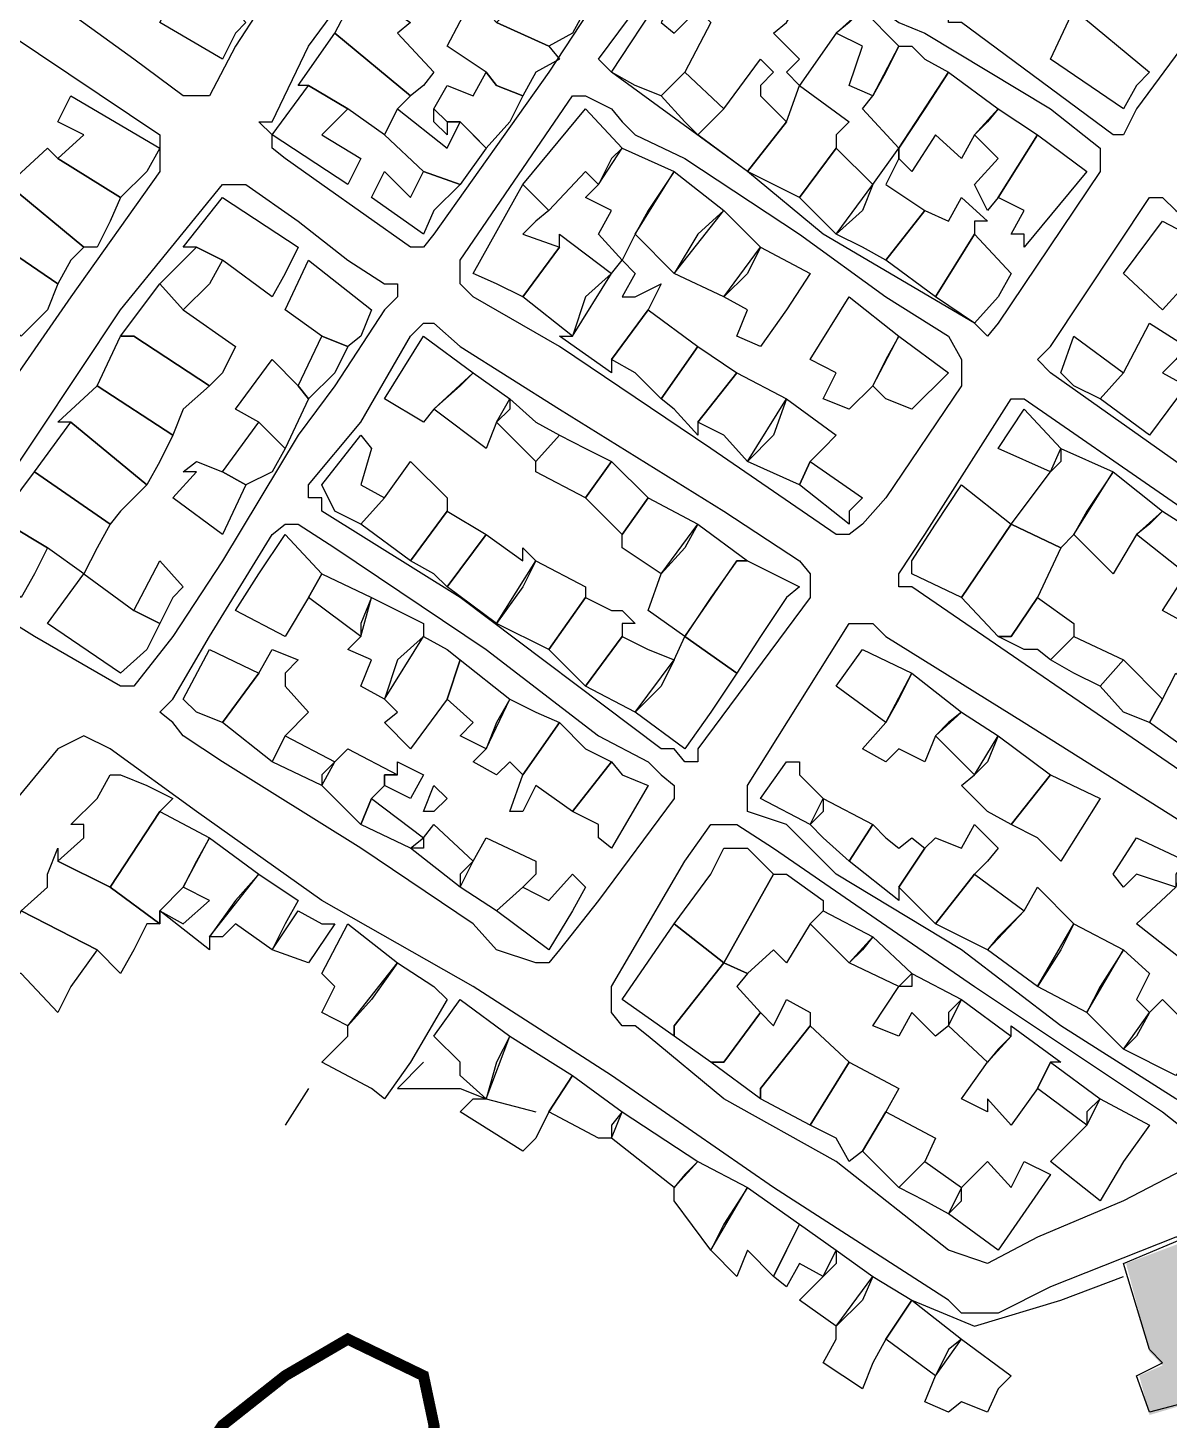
# Model space of a CAD drawing. Header units: millimetres. Extents: x -3588 to 75209, y -3737 to 38254.
# Drawn here: x 6311.6 to 6434.9, y 5270 to 5420.5 of the extents above; entities that cross this region are included whole.
import ezdxf

# ---------------------------------------------------------------- set-up
doc = ezdxf.new("R2010")
doc.units = ezdxf.units.MM
doc.layers.add('H', color=250, linetype='Continuous')
doc.layers.add('P', color=253, linetype='Continuous')

msp = doc.modelspace()

# ---------------------------------------------------------------- hatches: boundary and pattern name
at = {"layer": 'H', "linetype": 'Continuous'}
msp.add_hatch(color=256, dxfattribs=at).paths.add_polyline_path([(6442.419, 5273.411), (6432.816, 5270.579), (6431.696, 5274.82), (6434.225, 5275.94), (6432.816, 5277.364), (6430.272, 5286.95), (6437.057, 5289.495), (6439.586, 5281.589), (6442.419, 5273.411), (6442.419, 5273.411)])

# ---------------------------------------------------------------- linework, layer by layer
at = {"layer": 'P'}
for points in [[(6329.785, 5413.14), (6328.376, 5413.14), (6323.015, 5417.093), (6313.685, 5423.862), (6312.276, 5425.27), (6312.276, 5426.695), (6331.193, 5453.789), (6339.387, 5467.344), (6356.879, 5491.622), (6367.889, 5507.994), (6373.251, 5515.883), (6374.659, 5517.308), (6375.795, 5515.883), (6393.575, 5507.994), (6394.984, 5506.569), (6393.575, 5505.161), (6383.989, 5490.198), (6370.434, 5472.705), (6359.711, 5456.334), (6341.915, 5430.648), (6334.01, 5418.501), (6331.193, 5413.14), (6329.785, 5413.14)], [(6428.864, 5408.899), (6412.492, 5421.045), (6411.083, 5421.045), (6411.083, 5422.454), (6419.261, 5433.464), (6434.225, 5454.909), (6446.372, 5474.114), (6447.78, 5474.114), (6449.188, 5474.114), (6454.549, 5469.873), (6463.864, 5463.103), (6465.288, 5461.695), (6465.288, 5460.559), (6462.743, 5454.909), (6453.141, 5441.37), (6446.372, 5432.056), (6431.408, 5411.731), (6430, 5408.899), (6428.864, 5408.899)], [(6354.334, 5396.768), (6352.926, 5396.768), (6343.34, 5403.537), (6339.387, 5406.37), (6337.962, 5407.49), (6337.962, 5408.899), (6336.554, 5410.323), (6337.962, 5410.323), (6341.915, 5418.501), (6352.926, 5433.464), (6363.664, 5449.548), (6369.026, 5457.742), (6370.434, 5459.15), (6371.842, 5460.559), (6373.251, 5460.559), (6375.795, 5459.15), (6378.612, 5456.334), (6388.214, 5450.972), (6389.35, 5449.548), (6389.35, 5448.14), (6383.989, 5440.234), (6367.889, 5415.684), (6355.47, 5398.176), (6354.334, 5396.768)], [(6405.722, 5421.045), (6408.539, 5419.909), (6422.094, 5411.731), (6427.455, 5407.49), (6427.455, 5406.37), (6427.455, 5404.946), (6416.445, 5388.574), (6415.308, 5387.166), (6413.9, 5388.574), (6397.528, 5398.176), (6389.35, 5404.946), (6374.659, 5415.684), (6373.251, 5417.093), (6385.397, 5433.464), (6385.397, 5434.585), (6386.806, 5434.585), (6401.769, 5423.862), (6405.722, 5421.045)], [(6354.334, 5414.26), (6352.926, 5413.14), (6344.748, 5419.909), (6347.565, 5425.27), (6348.701, 5423.862), (6352.926, 5421.045), (6351.518, 5419.909), (6355.47, 5415.684), (6354.334, 5414.26)], [(6370.434, 5419.909), (6367.889, 5418.501), (6362.24, 5421.045), (6365.073, 5423.862), (6366.481, 5422.454), (6367.889, 5425.27), (6371.842, 5422.454), (6370.434, 5419.909)], [(6400.361, 5421.045), (6398.937, 5419.909), (6394.984, 5414.26), (6393.575, 5415.684), (6394.984, 5417.093), (6392.167, 5419.909), (6393.575, 5421.045), (6396.12, 5425.27), (6401.769, 5422.454), (6400.361, 5421.045)], [(6334.01, 5419.909), (6332.601, 5417.093), (6325.832, 5421.045), (6327.24, 5423.862), (6331.193, 5422.454), (6332.601, 5423.862), (6335.146, 5421.045), (6334.01, 5419.909)], [(6366.481, 5415.684), (6365.073, 5413.14), (6362.24, 5414.26), (6361.12, 5415.684), (6356.879, 5418.501), (6359.711, 5423.862), (6362.24, 5421.045), (6367.889, 5418.501), (6369.026, 5417.093), (6366.481, 5415.684)], [(6377.204, 5414.26), (6374.659, 5415.684), (6380.036, 5423.862), (6381.445, 5423.862), (6380.036, 5421.045), (6381.445, 5419.909), (6383.989, 5422.454), (6385.397, 5421.045), (6382.565, 5415.684), (6380.036, 5413.14), (6377.204, 5414.26)], [(6404.314, 5415.684), (6402.889, 5413.14), (6400.361, 5414.26), (6401.769, 5418.501), (6398.937, 5419.909), (6401.769, 5422.454), (6405.722, 5418.501), (6404.314, 5415.684)], [(6431.408, 5414.26), (6430, 5411.731), (6422.094, 5417.093), (6424.639, 5422.454), (6432.816, 5415.684), (6431.408, 5414.26)], [(6291.952, 5368.249), (6286.591, 5372.49), (6280.941, 5376.443), (6279.821, 5377.851), (6279.821, 5379.26), (6285.182, 5388.574), (6301.266, 5411.731), (6306.915, 5419.909), (6308.051, 5419.909), (6309.46, 5419.909), (6325.832, 5408.899), (6325.832, 5407.49), (6325.832, 5404.946), (6316.229, 5391.407), (6300.146, 5368.249), (6298.737, 5366.841), (6297.313, 5365.721), (6295.905, 5365.721), (6291.952, 5368.249)], [(6351.518, 5411.731), (6350.109, 5408.899), (6346.156, 5411.731), (6341.915, 5414.26), (6340.795, 5414.26), (6344.748, 5419.909), (6352.926, 5413.14), (6351.518, 5411.731)], [(6408.539, 5411.731), (6405.722, 5407.49), (6401.769, 5411.731), (6402.889, 5413.14), (6405.722, 5418.501), (6407.13, 5418.501), (6408.539, 5417.093), (6411.083, 5415.684), (6408.539, 5411.731)], [(6390.759, 5414.26), (6390.759, 5413.14), (6393.575, 5410.323), (6389.35, 5404.946), (6383.989, 5408.899), (6386.806, 5411.731), (6390.759, 5417.093), (6392.167, 5415.684), (6390.759, 5414.26)], [(6363.664, 5410.323), (6361.12, 5407.49), (6358.287, 5410.323), (6356.879, 5410.323), (6355.47, 5411.731), (6356.879, 5414.26), (6359.711, 5413.14), (6361.12, 5415.684), (6362.24, 5414.26), (6365.073, 5413.14), (6363.664, 5410.323)], [(6382.565, 5410.323), (6380.036, 5413.14), (6382.565, 5415.684), (6386.806, 5411.731), (6383.989, 5408.899), (6382.565, 5410.323)], [(6415.308, 5410.323), (6413.9, 5408.899), (6412.492, 5406.37), (6409.675, 5408.899), (6407.13, 5404.946), (6405.722, 5406.37), (6405.722, 5407.49), (6411.083, 5415.684), (6416.445, 5411.731), (6415.308, 5410.323)], [(6344.748, 5410.323), (6343.34, 5408.899), (6347.565, 5406.37), (6346.156, 5403.537), (6337.962, 5408.899), (6341.915, 5414.26), (6346.156, 5411.731), (6344.748, 5410.323)], [(6398.937, 5408.899), (6398.937, 5407.49), (6394.984, 5402.129), (6389.35, 5404.946), (6393.575, 5410.323), (6394.984, 5414.26), (6400.361, 5410.323), (6398.937, 5408.899)], [(6324.423, 5404.946), (6321.591, 5402.129), (6314.821, 5406.37), (6317.638, 5408.899), (6314.821, 5410.323), (6316.229, 5413.14), (6325.832, 5407.49), (6324.423, 5404.946)], [(6375.795, 5410.323), (6377.204, 5408.899), (6382.565, 5406.37), (6394.984, 5398.176), (6404.314, 5391.407), (6411.083, 5387.166), (6412.492, 5384.621), (6412.492, 5383.213), (6412.492, 5381.804), (6404.314, 5369.674), (6401.769, 5366.841), (6400.361, 5365.721), (6398.937, 5365.721), (6385.397, 5375.035), (6369.026, 5386.045), (6359.711, 5391.407), (6358.287, 5392.815), (6358.287, 5393.935), (6358.287, 5395.36), (6370.434, 5413.14), (6371.842, 5413.14), (6374.659, 5411.731), (6375.795, 5410.323)], [(6359.711, 5408.899), (6361.12, 5407.49), (6358.287, 5403.537), (6354.334, 5404.946), (6350.109, 5408.899), (6351.518, 5411.731), (6356.879, 5407.49), (6358.287, 5410.323), (6359.711, 5408.899)], [(6356.879, 5410.323), (6356.879, 5408.899), (6355.47, 5410.323), (6355.47, 5411.731), (6356.879, 5410.323), (6358.287, 5410.323), (6356.879, 5410.323)], [(6374.659, 5406.37), (6373.251, 5403.537), (6371.842, 5404.946), (6367.889, 5400.721), (6365.073, 5403.537), (6371.842, 5411.731), (6375.795, 5407.49), (6374.659, 5406.37)], [(6416.445, 5402.129), (6415.308, 5400.721), (6413.9, 5403.537), (6416.445, 5406.37), (6413.9, 5408.899), (6416.445, 5411.731), (6420.686, 5408.899), (6416.445, 5402.129)], [(6419.261, 5398.176), (6417.853, 5398.176), (6419.261, 5400.721), (6416.445, 5402.129), (6420.686, 5408.899), (6426.047, 5404.946), (6419.261, 5396.768), (6419.261, 5398.176)], [(6320.47, 5399.585), (6319.062, 5396.768), (6317.638, 5396.768), (6309.46, 5403.537), (6313.685, 5407.49), (6314.821, 5406.37), (6321.591, 5402.129), (6320.47, 5399.585)], [(6378.612, 5400.721), (6377.204, 5398.176), (6375.795, 5395.36), (6373.251, 5398.176), (6374.659, 5400.721), (6371.842, 5402.129), (6373.251, 5403.537), (6375.795, 5407.49), (6381.445, 5404.946), (6378.612, 5400.721)], [(6401.769, 5400.721), (6398.937, 5398.176), (6394.984, 5402.129), (6398.937, 5407.49), (6402.889, 5403.537), (6401.769, 5400.721)], [(6401.769, 5396.768), (6398.937, 5398.176), (6402.889, 5403.537), (6405.722, 5407.49), (6405.722, 5406.37), (6404.314, 5403.537), (6408.539, 5400.721), (6404.314, 5395.36), (6401.769, 5396.768)], [(6355.47, 5400.721), (6354.334, 5398.176), (6348.701, 5402.129), (6350.109, 5404.946), (6352.926, 5402.129), (6354.334, 5404.946), (6358.287, 5403.537), (6355.47, 5400.721)], [(6383.989, 5398.176), (6381.445, 5393.935), (6377.204, 5398.176), (6381.445, 5404.946), (6386.806, 5400.721), (6383.989, 5398.176)], [(6346.156, 5395.36), (6350.109, 5392.815), (6351.518, 5392.815), (6351.518, 5391.407), (6350.109, 5389.998), (6344.748, 5381.804), (6340.795, 5376.443), (6332.601, 5362.888), (6327.24, 5354.71), (6323.015, 5349.349), (6321.591, 5349.349), (6312.276, 5354.71), (6305.507, 5358.935), (6304.099, 5360.071), (6304.099, 5361.48), (6304.099, 5364.296), (6308.051, 5369.674), (6321.591, 5389.998), (6332.601, 5403.537), (6335.146, 5403.537), (6340.795, 5399.585), (6346.156, 5395.36)], [(6316.229, 5395.36), (6314.821, 5392.815), (6306.915, 5398.176), (6309.46, 5403.537), (6317.638, 5396.768), (6316.229, 5395.36)], [(6366.481, 5399.585), (6365.073, 5398.176), (6369.026, 5396.768), (6365.073, 5391.407), (6362.24, 5392.815), (6359.711, 5393.935), (6365.073, 5403.537), (6367.889, 5400.721), (6366.481, 5399.585)], [(6339.387, 5393.935), (6337.962, 5391.407), (6332.601, 5395.36), (6329.785, 5396.768), (6328.376, 5396.768), (6332.601, 5402.129), (6340.795, 5396.768), (6339.387, 5393.935)], [(6413.9, 5399.585), (6413.9, 5398.176), (6409.675, 5391.407), (6404.314, 5395.36), (6408.539, 5400.721), (6411.083, 5399.585), (6412.492, 5402.129), (6415.308, 5399.585), (6413.9, 5399.585)], [(6489.838, 5364.296), (6490.974, 5362.888), (6489.838, 5362.888), (6489.838, 5361.48), (6478.827, 5345.396), (6477.419, 5345.396), (6474.874, 5346.516), (6473.466, 5347.925), (6469.513, 5350.757), (6454.549, 5360.071), (6435.633, 5373.61), (6422.094, 5383.213), (6420.686, 5384.621), (6422.094, 5386.045), (6432.816, 5402.129), (6434.225, 5402.129), (6435.633, 5400.721), (6450.324, 5389.998), (6463.864, 5380.396), (6476.283, 5373.61), (6487.021, 5366.841), (6488.429, 5365.721), (6489.838, 5364.296)], [(6389.35, 5393.935), (6386.806, 5391.407), (6381.445, 5393.935), (6386.806, 5400.721), (6390.759, 5396.768), (6389.35, 5393.935)], [(6438.178, 5393.935), (6436.769, 5392.815), (6434.225, 5389.998), (6430, 5393.935), (6434.225, 5399.585), (6439.586, 5396.768), (6438.178, 5393.935)], [(6313.685, 5389.998), (6310.868, 5387.166), (6306.915, 5391.407), (6302.69, 5393.935), (6306.915, 5398.176), (6314.821, 5392.815), (6313.685, 5389.998)], [(6371.842, 5391.407), (6370.434, 5387.166), (6365.073, 5391.407), (6369.026, 5396.768), (6369.026, 5398.176), (6374.659, 5393.935), (6371.842, 5391.407)], [(6416.445, 5391.407), (6413.9, 5388.574), (6409.675, 5391.407), (6413.9, 5398.176), (6417.853, 5393.935), (6416.445, 5391.407)], [(6331.193, 5392.815), (6328.376, 5389.998), (6325.832, 5392.815), (6329.785, 5396.768), (6332.601, 5395.36), (6331.193, 5392.815)], [(6393.575, 5389.998), (6390.759, 5386.045), (6388.214, 5387.166), (6389.35, 5389.998), (6386.806, 5391.407), (6390.759, 5396.768), (6396.12, 5393.935), (6393.575, 5389.998)], [(6347.565, 5387.166), (6346.156, 5386.045), (6343.34, 5387.166), (6339.387, 5389.998), (6341.915, 5395.36), (6348.701, 5389.998), (6347.565, 5387.166)], [(6377.204, 5391.407), (6380.036, 5392.815), (6378.612, 5389.998), (6374.659, 5384.621), (6374.659, 5383.213), (6369.026, 5387.166), (6370.434, 5387.166), (6374.659, 5393.935), (6375.795, 5395.36), (6377.204, 5393.935), (6375.795, 5391.407), (6377.204, 5391.407)], [(6332.601, 5383.213), (6331.193, 5381.804), (6323.015, 5387.166), (6321.591, 5387.166), (6325.832, 5392.815), (6328.376, 5389.998), (6334.01, 5386.045), (6332.601, 5383.213)], [(6404.314, 5384.621), (6402.889, 5381.804), (6400.361, 5379.26), (6397.528, 5380.396), (6398.937, 5383.213), (6396.12, 5384.621), (6400.361, 5391.407), (6405.722, 5387.166), (6404.314, 5384.621)], [(6377.204, 5383.213), (6374.659, 5384.621), (6378.612, 5389.998), (6383.989, 5386.045), (6380.036, 5380.396), (6377.204, 5383.213)], [(6382.565, 5341.155), (6381.445, 5342.563), (6380.036, 5342.563), (6358.287, 5358.935), (6343.34, 5368.249), (6343.34, 5369.674), (6341.915, 5369.674), (6341.915, 5371.082), (6347.565, 5377.851), (6352.926, 5387.166), (6354.334, 5388.574), (6355.47, 5388.574), (6358.287, 5386.045), (6369.026, 5379.26), (6386.806, 5368.249), (6394.984, 5362.888), (6396.12, 5361.48), (6396.12, 5360.071), (6396.12, 5358.935), (6383.989, 5342.563), (6383.989, 5341.155), (6382.565, 5341.155)], [(6435.633, 5384.621), (6434.225, 5383.213), (6436.769, 5381.804), (6432.816, 5376.443), (6427.455, 5380.396), (6430, 5383.213), (6432.816, 5388.574), (6436.769, 5386.045), (6435.633, 5384.621)], [(6328.376, 5379.26), (6327.24, 5376.443), (6319.062, 5381.804), (6321.591, 5387.166), (6323.015, 5387.166), (6331.193, 5381.804), (6328.376, 5379.26)], [(6344.748, 5383.213), (6341.915, 5380.396), (6340.795, 5381.804), (6343.34, 5387.166), (6346.156, 5386.045), (6344.748, 5383.213)], [(6358.287, 5381.804), (6355.47, 5379.26), (6354.334, 5377.851), (6350.109, 5380.396), (6354.334, 5387.166), (6359.711, 5383.213), (6358.287, 5381.804)], [(6404.314, 5380.396), (6402.889, 5381.804), (6405.722, 5387.166), (6411.083, 5383.213), (6407.13, 5379.26), (6404.314, 5380.396)], [(6424.639, 5381.804), (6423.214, 5383.213), (6424.639, 5387.166), (6430, 5383.213), (6427.455, 5380.396), (6424.639, 5381.804)], [(6383.989, 5377.851), (6383.989, 5376.443), (6381.445, 5379.26), (6380.036, 5380.396), (6383.989, 5386.045), (6388.214, 5383.213), (6383.989, 5377.851)], [(6340.795, 5381.804), (6341.915, 5380.396), (6339.387, 5375.035), (6336.554, 5377.851), (6334.01, 5379.26), (6337.962, 5384.621), (6340.795, 5381.804)], [(6363.664, 5379.26), (6362.24, 5377.851), (6361.12, 5375.035), (6355.47, 5379.26), (6359.711, 5383.213), (6363.664, 5380.396), (6363.664, 5379.26)], [(6392.167, 5376.443), (6389.35, 5373.61), (6386.806, 5376.443), (6383.989, 5377.851), (6388.214, 5383.213), (6393.575, 5380.396), (6392.167, 5376.443)], [(6325.832, 5373.61), (6324.423, 5371.082), (6316.229, 5377.851), (6314.821, 5377.851), (6319.062, 5381.804), (6327.24, 5376.443), (6325.832, 5373.61)], [(6366.481, 5377.851), (6369.026, 5376.443), (6366.481, 5373.61), (6362.24, 5377.851), (6363.664, 5380.396), (6366.481, 5377.851)], [(6397.528, 5375.035), (6396.12, 5373.61), (6394.984, 5371.082), (6389.35, 5373.61), (6393.575, 5380.396), (6398.937, 5376.443), (6397.528, 5375.035)], [(6405.722, 5360.071), (6405.722, 5361.48), (6408.539, 5365.721), (6417.853, 5380.396), (6419.261, 5380.396), (6450.324, 5358.935), (6465.288, 5349.349), (6473.466, 5343.972), (6474.874, 5342.563), (6474.874, 5341.155), (6463.864, 5323.647), (6462.743, 5323.647), (6461.335, 5323.647), (6459.911, 5325.071), (6436.769, 5339.747), (6407.13, 5360.071), (6405.722, 5360.071)], [(6423.214, 5373.61), (6422.094, 5372.49), (6416.445, 5375.035), (6419.261, 5379.26), (6423.214, 5375.035), (6423.214, 5373.61)], [(6321.591, 5368.249), (6320.47, 5366.841), (6312.276, 5372.49), (6316.229, 5377.851), (6324.423, 5371.082), (6321.591, 5368.249)], [(6337.962, 5372.49), (6335.146, 5371.082), (6332.601, 5372.49), (6336.554, 5377.851), (6339.387, 5375.035), (6337.962, 5372.49)], [(6344.748, 5368.249), (6343.34, 5371.082), (6347.565, 5376.443), (6348.701, 5375.035), (6347.565, 5371.082), (6350.109, 5369.674), (6347.565, 5366.841), (6344.748, 5368.249)], [(6371.842, 5375.035), (6374.659, 5373.61), (6371.842, 5369.674), (6366.481, 5372.49), (6366.481, 5373.61), (6369.026, 5376.443), (6371.842, 5375.035)], [(6426.047, 5368.249), (6424.639, 5365.721), (6423.214, 5364.296), (6417.853, 5366.841), (6422.094, 5372.49), (6423.214, 5375.035), (6428.864, 5372.49), (6426.047, 5368.249)], [(6332.601, 5372.49), (6335.146, 5371.082), (6332.601, 5365.721), (6327.24, 5369.674), (6329.785, 5372.49), (6328.376, 5372.49), (6329.785, 5373.61), (6332.601, 5372.49)], [(6356.879, 5369.674), (6356.879, 5368.249), (6352.926, 5362.888), (6347.565, 5366.841), (6350.109, 5369.674), (6352.926, 5373.61), (6356.879, 5369.674)], [(6378.612, 5369.674), (6375.795, 5365.721), (6371.842, 5369.674), (6374.659, 5373.61), (6378.612, 5369.674)], [(6400.361, 5368.249), (6400.361, 5366.841), (6394.984, 5371.082), (6396.12, 5373.61), (6401.769, 5369.674), (6400.361, 5368.249)], [(6319.062, 5364.296), (6317.638, 5361.48), (6313.685, 5364.296), (6309.46, 5366.841), (6308.051, 5366.841), (6312.276, 5372.49), (6320.47, 5366.841), (6319.062, 5364.296)], [(6432.816, 5366.841), (6431.408, 5365.721), (6428.864, 5361.48), (6424.639, 5365.721), (6428.864, 5372.49), (6434.225, 5368.249), (6432.816, 5366.841)], [(6409.675, 5366.841), (6412.492, 5371.082), (6417.853, 5366.841), (6412.492, 5358.935), (6407.13, 5361.48), (6407.13, 5362.888), (6409.675, 5366.841)], [(6382.565, 5364.296), (6380.036, 5361.48), (6375.795, 5364.296), (6375.795, 5365.721), (6378.612, 5369.674), (6383.989, 5366.841), (6382.565, 5364.296)], [(6355.47, 5361.48), (6352.926, 5362.888), (6356.879, 5368.249), (6361.12, 5365.721), (6356.879, 5360.071), (6355.47, 5361.48)], [(6438.178, 5364.296), (6436.769, 5361.48), (6431.408, 5365.721), (6434.225, 5368.249), (6438.178, 5365.721), (6438.178, 5364.296)], [(6312.276, 5361.48), (6310.868, 5358.935), (6305.507, 5362.888), (6309.46, 5366.841), (6313.685, 5364.296), (6312.276, 5361.48)], [(6362.24, 5320.83), (6359.711, 5323.647), (6347.565, 5331.841), (6332.601, 5341.155), (6328.376, 5343.972), (6327.24, 5345.396), (6325.832, 5346.516), (6327.24, 5347.925), (6331.193, 5354.71), (6337.962, 5365.721), (6339.387, 5366.841), (6340.795, 5366.841), (6344.748, 5364.296), (6361.12, 5353.286), (6373.251, 5343.972), (6378.612, 5341.155), (6380.036, 5339.747), (6381.445, 5338.61), (6381.445, 5337.202), (6373.251, 5326.191), (6369.026, 5320.83), (6367.889, 5319.422), (6366.481, 5319.422), (6362.24, 5320.83)], [(6336.554, 5361.48), (6339.387, 5365.721), (6343.34, 5361.48), (6341.915, 5358.935), (6339.387, 5354.71), (6334.01, 5357.527), (6336.554, 5361.48)], [(6365.073, 5360.071), (6362.24, 5356.118), (6356.879, 5360.071), (6361.12, 5365.721), (6365.073, 5362.888), (6365.073, 5364.296), (6366.481, 5362.888), (6365.073, 5360.071)], [(6385.397, 5358.935), (6382.565, 5354.71), (6378.612, 5357.527), (6380.036, 5361.48), (6383.989, 5366.841), (6389.35, 5362.888), (6388.214, 5362.888), (6385.397, 5358.935)], [(6417.853, 5354.71), (6416.445, 5354.71), (6412.492, 5358.935), (6417.853, 5366.841), (6423.214, 5364.296), (6420.686, 5358.935), (6417.853, 5354.71)], [(6441.01, 5364.296), (6443.539, 5361.48), (6441.01, 5358.935), (6439.586, 5356.118), (6438.178, 5357.527), (6436.769, 5356.118), (6434.225, 5357.527), (6436.769, 5361.48), (6438.178, 5365.721), (6441.01, 5364.296)], [(6327.24, 5358.935), (6325.832, 5356.118), (6323.015, 5357.527), (6325.832, 5362.888), (6328.376, 5360.071), (6327.24, 5358.935)], [(6371.842, 5358.935), (6367.889, 5353.286), (6362.24, 5356.118), (6366.481, 5362.888), (6371.842, 5360.071), (6371.842, 5358.935)], [(6390.759, 5354.71), (6388.214, 5350.757), (6382.565, 5354.71), (6388.214, 5362.888), (6389.35, 5362.888), (6394.984, 5360.071), (6393.575, 5358.935), (6390.759, 5354.71)], [(6324.423, 5353.286), (6321.591, 5350.757), (6313.685, 5356.118), (6317.638, 5361.48), (6323.015, 5357.527), (6325.832, 5356.118), (6324.423, 5353.286)], [(6347.565, 5356.118), (6347.565, 5354.71), (6341.915, 5358.935), (6343.34, 5361.48), (6348.701, 5358.935), (6347.565, 5356.118)], [(6351.518, 5352.166), (6350.109, 5347.925), (6347.565, 5349.349), (6348.701, 5352.166), (6346.156, 5353.286), (6347.565, 5354.71), (6348.701, 5358.935), (6354.334, 5356.118), (6354.334, 5354.71), (6351.518, 5352.166)], [(6375.795, 5356.118), (6375.795, 5354.71), (6371.842, 5349.349), (6367.889, 5353.286), (6371.842, 5358.935), (6374.659, 5357.527), (6375.795, 5357.527), (6377.204, 5356.118), (6375.795, 5356.118)], [(6424.639, 5354.71), (6422.094, 5352.166), (6420.686, 5353.286), (6419.261, 5353.286), (6416.445, 5354.71), (6417.853, 5354.71), (6420.686, 5358.935), (6424.639, 5356.118), (6424.639, 5354.71)], [(6423.214, 5312.636), (6412.492, 5320.83), (6398.937, 5329.024), (6393.575, 5334.385), (6389.35, 5335.794), (6389.35, 5337.202), (6389.35, 5338.61), (6400.361, 5356.118), (6401.769, 5356.118), (6402.889, 5356.118), (6404.314, 5354.71), (6419.261, 5345.396), (6436.769, 5334.385), (6453.141, 5322.239), (6462.743, 5316.877), (6465.288, 5314.061), (6466.696, 5312.636), (6466.696, 5310.108), (6466.696, 5308.699), (6446.372, 5300.506), (6444.963, 5299.097), (6443.539, 5300.506), (6435.633, 5304.747), (6423.214, 5312.636)], [(6356.879, 5353.286), (6358.287, 5352.166), (6356.879, 5347.925), (6352.926, 5342.563), (6350.109, 5345.396), (6351.518, 5346.516), (6350.109, 5347.925), (6354.334, 5354.71), (6356.879, 5353.286)], [(6380.036, 5349.349), (6377.204, 5346.516), (6371.842, 5349.349), (6375.795, 5354.71), (6378.612, 5353.286), (6381.445, 5352.166), (6380.036, 5349.349)], [(6385.397, 5346.516), (6382.565, 5342.563), (6377.204, 5346.516), (6381.445, 5352.166), (6382.565, 5354.71), (6388.214, 5350.757), (6385.397, 5346.516)], [(6424.639, 5350.757), (6422.094, 5352.166), (6424.639, 5354.71), (6430, 5352.166), (6427.455, 5349.349), (6424.639, 5350.757)], [(6329.785, 5346.516), (6328.376, 5347.925), (6331.193, 5353.286), (6336.554, 5350.757), (6332.601, 5345.396), (6329.785, 5346.516)], [(6339.387, 5350.757), (6339.387, 5349.349), (6341.915, 5346.516), (6339.387, 5343.972), (6337.962, 5341.155), (6332.601, 5345.396), (6336.554, 5350.757), (6337.962, 5353.286), (6340.795, 5352.166), (6339.387, 5350.757)], [(6362.24, 5345.396), (6361.12, 5342.563), (6358.287, 5343.972), (6359.711, 5345.396), (6356.879, 5347.925), (6358.287, 5352.166), (6363.664, 5347.925), (6362.24, 5345.396)], [(6405.722, 5347.925), (6404.314, 5345.396), (6398.937, 5349.349), (6401.769, 5353.286), (6407.13, 5350.757), (6405.722, 5347.925)], [(6430, 5346.516), (6427.455, 5349.349), (6430, 5352.166), (6434.225, 5347.925), (6432.816, 5345.396), (6430, 5346.516)], [(6411.083, 5345.396), (6409.675, 5343.972), (6408.539, 5341.155), (6405.722, 5342.563), (6404.314, 5341.155), (6401.769, 5342.563), (6404.314, 5345.396), (6407.13, 5350.757), (6412.492, 5346.516), (6411.083, 5345.396)], [(6441.01, 5346.516), (6439.586, 5345.396), (6436.769, 5342.563), (6432.816, 5345.396), (6434.225, 5347.925), (6435.633, 5350.757), (6439.586, 5347.925), (6441.01, 5350.757), (6442.419, 5349.349), (6441.01, 5346.516)], [(6366.481, 5346.516), (6369.026, 5345.396), (6365.073, 5339.747), (6363.664, 5341.155), (6362.24, 5339.747), (6359.711, 5341.155), (6361.12, 5342.563), (6363.664, 5347.925), (6366.481, 5346.516)], [(6415.308, 5341.155), (6413.9, 5339.747), (6409.675, 5343.972), (6412.492, 5346.516), (6416.445, 5343.972), (6415.308, 5341.155)], [(6371.842, 5342.563), (6374.659, 5341.155), (6370.434, 5335.794), (6366.481, 5338.61), (6365.073, 5335.794), (6363.664, 5335.794), (6365.073, 5339.747), (6369.026, 5345.396), (6371.842, 5342.563)], [(6436.769, 5289.783), (6435.633, 5289.783), (6422.094, 5284.422), (6416.445, 5281.589), (6412.492, 5281.589), (6411.083, 5282.997), (6392.167, 5295.144), (6374.659, 5307.275), (6359.711, 5316.877), (6343.34, 5326.191), (6329.785, 5335.794), (6320.47, 5342.563), (6317.638, 5343.972), (6314.821, 5342.563), (6308.051, 5334.385)], [(6343.34, 5339.747), (6343.34, 5338.61), (6337.962, 5341.155), (6339.387, 5343.972), (6344.748, 5341.155), (6343.34, 5339.747)], [(6415.308, 5335.794), (6412.492, 5338.61), (6413.9, 5339.747), (6416.445, 5343.972), (6422.094, 5339.747), (6417.853, 5334.385), (6415.308, 5335.794)], [(6350.109, 5339.747), (6350.109, 5338.61), (6348.701, 5337.202), (6347.565, 5334.385), (6343.34, 5338.61), (6344.748, 5341.155), (6346.156, 5342.563), (6351.518, 5339.747), (6350.109, 5339.747)], [(6350.109, 5339.747), (6351.518, 5339.747), (6351.518, 5341.155), (6354.334, 5339.747), (6352.926, 5337.202), (6350.109, 5338.61), (6350.109, 5339.747)], [(6375.795, 5339.747), (6378.612, 5338.61), (6374.659, 5331.841), (6373.251, 5332.961), (6373.251, 5334.385), (6370.434, 5335.794), (6374.659, 5341.155), (6375.795, 5339.747)], [(6397.528, 5335.794), (6396.12, 5334.385), (6390.759, 5337.202), (6393.575, 5341.155), (6394.984, 5341.155), (6394.984, 5339.747), (6397.528, 5337.202), (6397.528, 5335.794)], [(6324.423, 5338.61), (6327.24, 5337.202), (6325.832, 5335.794), (6320.47, 5327.6), (6314.821, 5330.432), (6317.638, 5332.961), (6317.638, 5334.385), (6316.229, 5334.385), (6319.062, 5337.202), (6320.47, 5339.747), (6321.591, 5339.747), (6324.423, 5338.61)], [(6354.334, 5335.794), (6355.47, 5338.61), (6356.879, 5337.202), (6355.47, 5335.794), (6354.334, 5335.794)], [(6420.686, 5332.961), (6417.853, 5334.385), (6422.094, 5339.747), (6427.455, 5337.202), (6423.214, 5330.432), (6420.686, 5332.961)], [(6354.334, 5331.841), (6352.926, 5331.841), (6347.565, 5334.385), (6348.701, 5337.202), (6354.334, 5332.961), (6354.334, 5331.841)], [(6397.528, 5332.961), (6396.12, 5334.385), (6397.528, 5337.202), (6402.889, 5334.385), (6400.361, 5330.432), (6397.528, 5332.961)], [(6329.785, 5330.432), (6328.376, 5327.6), (6325.832, 5325.071), (6325.832, 5323.647), (6320.47, 5327.6), (6325.832, 5335.794), (6331.193, 5332.961), (6329.785, 5330.432)], [(6358.287, 5329.024), (6358.287, 5327.6), (6352.926, 5331.841), (6354.334, 5332.961), (6355.47, 5334.385), (6359.711, 5330.432), (6358.287, 5329.024)], [(6377.204, 5312.636), (6375.795, 5312.636), (6374.659, 5314.061), (6374.659, 5315.469), (6374.659, 5316.877), (6382.565, 5330.432), (6385.397, 5334.385), (6386.806, 5334.385), (6388.214, 5334.385), (6392.167, 5331.841), (6413.9, 5316.877), (6434.225, 5303.322), (6439.586, 5299.097), (6438.178, 5297.961), (6430, 5293.736), (6420.686, 5289.783), (6415.308, 5286.95), (6411.083, 5288.375), (6398.937, 5297.961), (6386.806, 5304.747), (6378.612, 5311.516), (6377.204, 5312.636)], [(6404.314, 5332.961), (6405.722, 5331.841), (6407.13, 5332.961), (6408.539, 5331.841), (6405.722, 5327.6), (6405.722, 5326.191), (6400.361, 5330.432), (6402.889, 5334.385), (6404.314, 5332.961)], [(6415.308, 5330.432), (6413.9, 5329.024), (6409.675, 5323.647), (6405.722, 5327.6), (6408.539, 5331.841), (6409.675, 5332.961), (6412.492, 5331.841), (6413.9, 5334.385), (6416.445, 5331.841), (6415.308, 5330.432)], [(6334.01, 5326.191), (6331.193, 5322.239), (6331.193, 5320.83), (6325.832, 5325.071), (6325.832, 5323.647), (6325.832, 5325.071), (6328.376, 5323.647), (6331.193, 5326.191), (6328.376, 5327.6), (6331.193, 5332.961), (6336.554, 5329.024), (6334.01, 5326.191)], [(6366.481, 5329.024), (6365.073, 5327.6), (6362.24, 5325.071), (6358.287, 5327.6), (6359.711, 5330.432), (6361.12, 5332.961), (6366.481, 5330.432), (6366.481, 5329.024)], [(6435.633, 5329.024), (6435.633, 5327.6), (6431.408, 5329.024), (6430, 5327.6), (6428.864, 5329.024), (6431.408, 5332.961), (6436.769, 5330.432), (6435.633, 5329.024)], [(6323.015, 5320.83), (6321.591, 5318.286), (6319.062, 5320.83), (6310.868, 5325.071), (6313.685, 5327.6), (6313.685, 5329.024), (6314.821, 5331.841), (6314.821, 5330.432), (6320.47, 5327.6), (6325.832, 5323.647), (6324.423, 5323.647), (6323.015, 5320.83)], [(6390.759, 5330.432), (6392.167, 5329.024), (6386.806, 5319.422), (6381.445, 5323.647), (6385.397, 5329.024), (6386.806, 5331.841), (6389.35, 5331.841), (6390.759, 5330.432)], [(6439.586, 5323.647), (6436.769, 5320.83), (6436.769, 5319.422), (6431.408, 5323.647), (6435.633, 5327.6), (6436.769, 5330.432), (6442.419, 5326.191), (6439.586, 5323.647)], [(6339.387, 5323.647), (6337.962, 5320.83), (6334.01, 5323.647), (6332.601, 5322.239), (6331.193, 5322.239), (6336.554, 5329.024), (6340.795, 5326.191), (6339.387, 5323.647)], [(6370.434, 5325.071), (6367.889, 5320.83), (6362.24, 5325.071), (6365.073, 5327.6), (6367.889, 5326.191), (6370.434, 5329.024), (6371.842, 5327.6), (6370.434, 5325.071)], [(6396.12, 5323.647), (6393.575, 5319.422), (6392.167, 5320.83), (6389.35, 5318.286), (6386.806, 5319.422), (6392.167, 5329.024), (6393.575, 5329.024), (6397.528, 5326.191), (6397.528, 5325.071), (6396.12, 5323.647)], [(6416.445, 5322.239), (6415.308, 5320.83), (6409.675, 5323.647), (6413.9, 5329.024), (6419.261, 5325.071), (6416.445, 5322.239)], [(6423.214, 5320.83), (6420.686, 5316.877), (6415.308, 5320.83), (6419.261, 5325.071), (6420.686, 5327.6), (6424.639, 5323.647), (6423.214, 5320.83)], [(6316.229, 5316.877), (6314.821, 5314.061), (6310.868, 5318.286), (6309.46, 5318.286), (6308.051, 5319.422), (6310.868, 5325.071), (6319.062, 5320.83), (6316.229, 5316.877)], [(6343.34, 5323.647), (6344.748, 5323.647), (6341.915, 5319.422), (6337.962, 5320.83), (6340.795, 5325.071), (6343.34, 5323.647)], [(6401.769, 5320.83), (6400.361, 5319.422), (6396.12, 5323.647), (6397.528, 5325.071), (6402.889, 5322.239), (6401.769, 5320.83)], [(6348.701, 5315.469), (6346.156, 5312.636), (6343.34, 5314.061), (6344.748, 5316.877), (6343.34, 5318.286), (6346.156, 5323.647), (6351.518, 5319.422), (6348.701, 5315.469)], [(6381.445, 5311.516), (6375.795, 5315.469), (6381.445, 5323.647), (6386.806, 5319.422), (6381.445, 5312.636), (6381.445, 5311.516)], [(6427.455, 5316.877), (6426.047, 5314.061), (6420.686, 5316.877), (6424.639, 5323.647), (6430, 5320.83), (6427.455, 5316.877)], [(6407.13, 5316.877), (6405.722, 5316.877), (6400.361, 5319.422), (6402.889, 5322.239), (6407.13, 5318.286), (6407.13, 5316.877)], [(6431.408, 5311.516), (6430, 5310.108), (6426.047, 5314.061), (6430, 5320.83), (6432.816, 5318.286), (6431.408, 5315.469), (6432.816, 5314.061), (6431.408, 5311.516)], [(6352.926, 5308.699), (6350.109, 5304.747), (6348.701, 5305.867), (6343.34, 5308.699), (6346.156, 5311.516), (6346.156, 5312.636), (6351.518, 5319.422), (6355.47, 5316.877), (6356.879, 5315.469), (6352.926, 5308.699)], [(6386.806, 5308.699), (6385.397, 5308.699), (6381.445, 5311.516), (6381.445, 5312.636), (6386.806, 5319.422), (6389.35, 5318.286), (6388.214, 5316.877), (6390.759, 5314.061), (6386.806, 5308.699)], [(6411.083, 5314.061), (6411.083, 5312.636), (6409.675, 5311.516), (6407.13, 5314.061), (6405.722, 5311.516), (6402.889, 5312.636), (6405.722, 5316.877), (6407.13, 5318.286), (6412.492, 5315.469), (6411.083, 5314.061)], [(6362.24, 5308.699), (6361.12, 5304.747), (6358.287, 5307.275), (6358.287, 5308.699), (6355.47, 5311.516), (6358.287, 5315.469), (6363.664, 5311.516), (6362.24, 5308.699)], [(6396.12, 5312.636), (6390.759, 5305.867), (6390.759, 5304.747), (6385.397, 5308.699), (6386.806, 5308.699), (6390.759, 5314.061), (6392.167, 5312.636), (6393.575, 5315.469), (6396.12, 5314.061), (6396.12, 5312.636)], [(6416.445, 5310.108), (6415.308, 5308.699), (6411.083, 5312.636), (6412.492, 5315.469), (6417.853, 5311.516), (6416.445, 5310.108)], [(6436.769, 5308.699), (6435.633, 5307.275), (6430, 5310.108), (6432.816, 5314.061), (6434.225, 5315.469), (6438.178, 5311.516), (6436.769, 5308.699)], [(6359.711, 5304.747), (6361.12, 5304.747), (6363.664, 5311.516), (6370.434, 5307.275), (6367.889, 5303.322), (6366.481, 5300.506), (6365.073, 5299.097), (6358.287, 5303.322), (6359.711, 5304.747)], [(6396.12, 5301.914), (6390.759, 5304.747), (6390.759, 5305.867), (6396.12, 5312.636), (6400.361, 5308.699), (6396.12, 5301.914)], [(6420.686, 5305.867), (6417.853, 5301.914), (6415.308, 5304.747), (6415.308, 5303.322), (6412.492, 5304.747), (6415.308, 5308.699), (6417.853, 5311.516), (6417.853, 5312.636), (6423.214, 5308.699), (6422.094, 5308.699), (6420.686, 5305.867)], [(6354.334, 5308.699), (6351.518, 5305.867), (6358.287, 5305.867), (6361.12, 5304.747), (6366.481, 5303.322)], [(6401.769, 5299.097), (6400.361, 5297.961), (6398.937, 5300.506), (6396.12, 5301.914), (6400.361, 5308.699), (6405.722, 5305.867), (6404.314, 5303.322), (6401.769, 5299.097)], [(6426.047, 5303.322), (6426.047, 5301.914), (6420.686, 5305.867), (6422.094, 5308.699), (6427.455, 5304.747), (6426.047, 5303.322)], [(6374.659, 5301.914), (6374.659, 5300.506), (6373.251, 5300.506), (6367.889, 5303.322), (6370.434, 5307.275), (6375.795, 5303.322), (6374.659, 5301.914)], [(6341.915, 5305.867), (6339.387, 5301.914)], [(6430, 5297.961), (6427.455, 5293.736), (6422.094, 5297.961), (6426.047, 5301.914), (6427.455, 5304.747), (6432.816, 5301.914), (6430, 5297.961)], [(6382.565, 5296.553), (6381.445, 5295.144), (6374.659, 5300.506), (6375.795, 5303.322), (6383.989, 5297.961), (6382.565, 5296.553)], [(6404.314, 5296.553), (6401.769, 5299.097), (6404.314, 5303.322), (6409.675, 5300.506), (6408.539, 5297.961), (6405.722, 5295.144), (6404.314, 5296.553)], [(6386.806, 5291.191), (6385.397, 5288.375), (6381.445, 5293.736), (6381.445, 5295.144), (6383.989, 5297.961), (6389.35, 5295.144), (6386.806, 5291.191)], [(6408.539, 5293.736), (6405.722, 5295.144), (6408.539, 5297.961), (6412.492, 5295.144), (6411.083, 5292.312), (6408.539, 5293.736)], [(6412.492, 5293.736), (6412.492, 5295.144), (6415.308, 5297.961), (6417.853, 5295.144), (6419.261, 5297.961), (6422.094, 5296.553), (6416.445, 5288.375), (6411.083, 5292.312), (6412.492, 5293.736)], [(6393.575, 5288.375), (6392.167, 5285.542), (6389.35, 5288.375), (6388.214, 5285.542), (6385.397, 5288.375), (6389.35, 5295.144), (6394.984, 5291.191), (6393.575, 5288.375)], [(6398.937, 5286.95), (6397.528, 5285.542), (6394.984, 5286.95), (6393.575, 5284.422), (6392.167, 5285.542), (6394.984, 5291.191), (6398.937, 5288.375), (6398.937, 5286.95)], [(6442.419, 5273.411), (6432.816, 5270.867), (6431.408, 5274.82), (6434.225, 5276.228), (6432.816, 5277.636), (6430, 5286.95), (6436.769, 5289.783), (6439.586, 5281.589), (6442.419, 5273.411), (6442.419, 5273.411)], [(6401.769, 5282.997), (6398.937, 5280.181), (6394.984, 5282.997), (6397.528, 5285.542), (6398.937, 5288.375), (6402.889, 5285.542), (6401.769, 5282.997)], [(6398.937, 5278.772), (6398.937, 5280.181), (6402.889, 5285.542), (6407.13, 5282.997), (6404.314, 5278.772), (6402.889, 5276.228), (6401.769, 5273.411), (6397.528, 5276.228), (6398.937, 5278.772)], [(6407.13, 5282.997), (6413.9, 5280.181), (6423.214, 5282.997), (6430, 5285.542)], [(6411.083, 5277.636), (6409.675, 5274.82), (6404.314, 5278.772), (6407.13, 5282.997), (6412.492, 5278.772), (6411.083, 5277.636)], [(6416.445, 5273.411), (6415.308, 5270.867), (6412.492, 5271.987), (6411.083, 5270.867), (6408.539, 5271.987), (6409.675, 5274.82), (6412.492, 5278.772), (6417.853, 5274.82), (6416.445, 5273.411)]]:
    msp.add_lwpolyline(points, dxfattribs=at)
at = {"layer": 'P', "const_width": 1.2}
for points in [[(6329.785, 5265.217), (6332.601, 5269.458), (6339.387, 5274.82), (6346.156, 5278.772), (6354.334, 5274.82), (6355.47, 5269.458), (6355.47, 5262.673)], [(6355.47, 5262.673), (6355.47, 5269.458), (6354.334, 5274.82), (6346.156, 5278.772), (6339.387, 5274.82), (6332.601, 5269.458), (6329.785, 5265.217)]]:
    msp.add_lwpolyline(points, dxfattribs=at)

doc.saveas('drawing.dxf')
